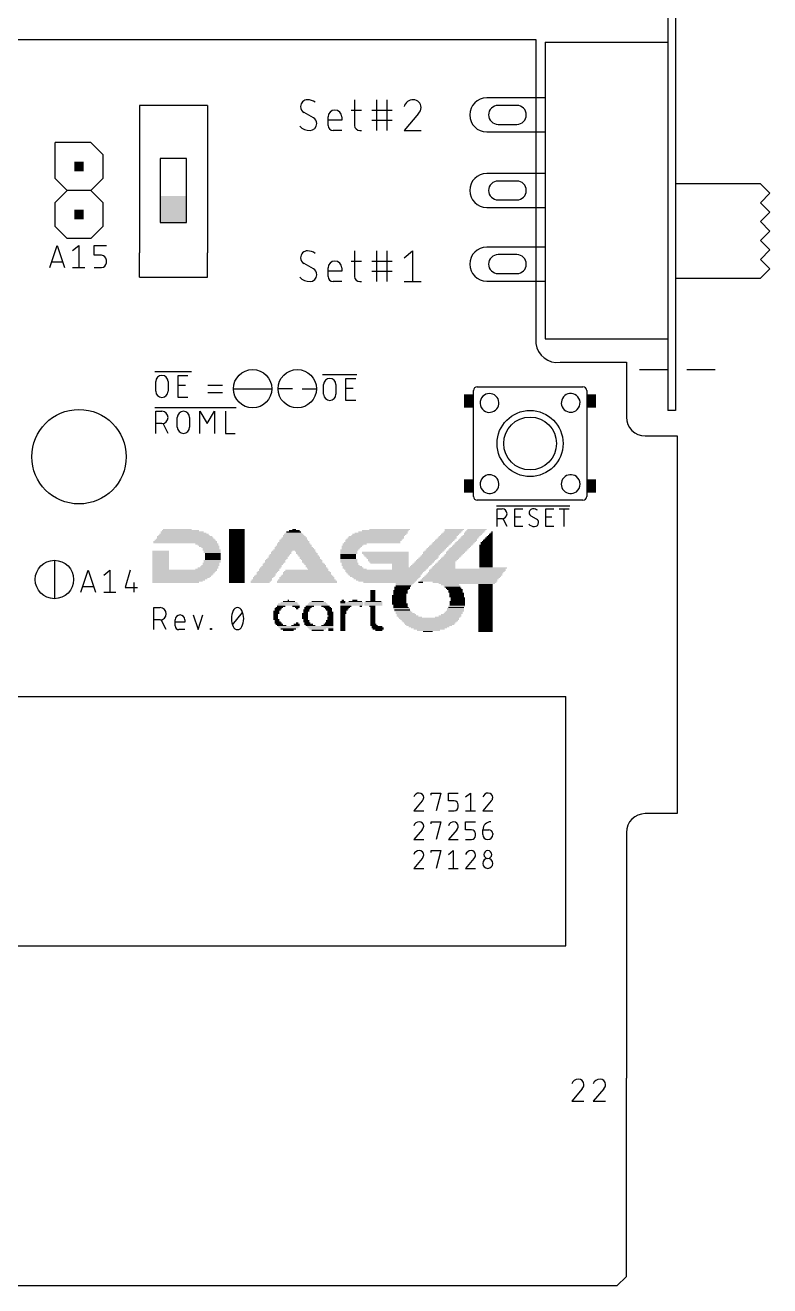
# Model space of a CAD drawing. Extents: x -8 to 66, y 0 to 104.
# Drawn here: x 26.1 to 65.6, y 0 to 66.8 of the extents above; entities that cross this region are included whole.
import ezdxf

# ---------------------------------------------------------------- set-up
doc = ezdxf.new("R2010")
doc.units = 0
for name, color, linetype in [('20', 30, 'CONTINUOUS'), ('21', 253, 'CONTINUOUS'), ('51', 253, 'CONTINUOUS')]:
    doc.layers.add(name, color=color, linetype=linetype)

# ---------------------------------------------------------------- blocks, each defined once
blk = doc.blocks.new('RECT')
blk.add_solid([(-0.5, -0.5), (0.5, -0.5), (-0.5, 0.5), (0.5, 0.5)])

msp = doc.modelspace()

# ---------------------------------------------------------------- linework, layer by layer
at = {"layer": '20'}
for p, q in [((4.8, 66), (53.2, 66)), ((53.2, 66), (53.2, 49.9)), ((54.5, 48.9), (58, 48.9)), ((58, 48.9), (58, 46)), ((59, 45), (60.7, 45)), ((60.7, 45), (60.7, 25)), ((60.7, 25), (59, 25)), ((58, 24), (58, 11)), ((58, 0.5), (58, 11)), ((57.5, 0), (0.5, 0)), ((57.5, 0), (58, 0.5))]:
    msp.add_line(p, q, dxfattribs=at)
msp.add_circle((29, 43.9), 2.5, dxfattribs=at)
for centre, radius, start, end in [((54.35, 50.05), 1.1597, 187.4314, 277.4314), ((59, 46), 1, 180, 270), ((59, 24), 1, 90, 180)]:
    msp.add_arc(centre, radius, start, end, dxfattribs=at)
at = {"layer": '21'}
for p, q in [((60.2, 69.65), (60.2, 46.35)), ((60.6, 69.65), (60.6, 58.35)), ((53.7, 65.85), (53.7, 58)), ((53.7, 65.85), (60.2, 65.85)), ((43.6004, 62.8018), (43.6004, 61.4471)), ((44.7861, 61.1762), (44.7861, 62.8018)), ((45.328, 61.1762), (45.328, 62.8018)), ((35.8, 62.5), (32.2, 62.5)), ((32.2, 62.5), (32.2, 61.3)), ((35.8, 62.5), (35.8, 61.3)), ((41.4201, 61.8535), (40.9234, 62.1245)), ((43.4198, 62.2599), (43.9616, 62.2599)), ((44.5152, 62.2599), (45.5989, 62.2599)), ((46.9883, 62.0793), (46.2207, 61.1762)), ((42.1948, 61.4471), (42.1948, 61.8987)), ((42.9173, 61.7181), (42.1948, 61.7181)), ((42.9173, 61.8987), (42.9173, 61.7181)), ((44.5152, 61.7181), (45.5989, 61.7181)), ((42.9173, 61.1762), (42.4657, 61.1762)), ((43.8713, 61.1762), (43.9616, 61.1762)), ((46.2207, 61.1762), (47.1238, 61.1762)), ((28.365, 60.54), (27.73, 60.54)), ((27.73, 58.635), (27.73, 60.54)), ((29.635, 60.54), (28.365, 60.54)), ((30.27, 59.905), (29.635, 60.54)), ((30.27, 59.905), (30.27, 58.635)), ((32.2, 59.7), (32.2, 58.8)), ((34.7, 59.7), (33.3, 59.7)), ((33.3, 59.7), (33.3, 56.3)), ((34.7, 56.3), (34.7, 59.7)), ((35.8, 59.7), (35.8, 58.8)), ((28.0475, 58.3175), (27.73, 58.635)), ((30.27, 58.635), (29.9525, 58.3175)), ((60.6, 58.35), (60.6, 53.35)), ((65.1, 58.35), (60.6, 58.35)), ((65.6, 57.85), (65.1, 58.35)), ((27.73, 57.365), (28.0475, 57.6825)), ((29.9525, 57.6825), (30.27, 57.365)), ((53.7, 58), (53.7, 50.15)), ((65.1, 57.35), (65.6, 57.85)), ((27.73, 56.095), (27.73, 57.365)), ((30.27, 57.365), (30.27, 56.095)), ((32.2, 57.2), (32.2, 56.3)), ((35.8, 57.2), (35.8, 56.3)), ((65.6, 56.85), (65.1, 57.35)), ((65.1, 56.35), (65.6, 56.85)), ((28.365, 55.46), (27.73, 56.095)), ((30.27, 56.095), (29.635, 55.46)), ((33.3, 56.3), (34.7, 56.3)), ((65.6, 55.85), (65.1, 56.35)), ((29.635, 55.46), (28.365, 55.46)), ((65.6, 55.85), (65.1, 55.35)), ((27.4508, 53.9158), (27.8403, 55.0842)), ((27.8403, 55.0842), (28.2297, 53.9158)), ((28.6587, 54.8246), (28.9833, 55.0842)), ((28.9833, 55.0842), (28.9833, 53.9158)), ((29.8017, 54.5649), (29.8017, 55.0842)), ((29.8017, 55.0842), (30.4508, 55.0842)), ((43.6004, 54.8018), (43.6004, 53.4471)), ((44.7861, 53.1762), (44.7861, 54.8018)), ((45.328, 53.1762), (45.328, 54.8018)), ((46.2207, 54.4406), (46.6722, 54.8018)), ((46.6722, 54.8018), (46.6722, 53.1762)), ((65.1, 55.35), (65.6, 54.85)), ((65.6, 54.85), (65.1, 54.35)), ((28.1324, 54.2079), (27.5482, 54.2079)), ((30.1912, 54.5649), (29.8017, 54.5649)), ((30.4508, 54.1754), (30.4508, 54.3053)), ((32.2, 53.4), (32.2, 54.7)), ((35.8, 53.4), (35.8, 54.7)), ((41.4201, 53.8535), (40.9234, 54.1245)), ((43.4198, 54.2599), (43.9616, 54.2599)), ((44.5152, 54.2599), (45.5989, 54.2599)), ((65.1, 54.35), (65.6, 53.85)), ((28.6587, 53.9158), (29.3078, 53.9158)), ((29.8017, 53.9158), (30.1912, 53.9158)), ((32.2, 53.4), (35.8, 53.4)), ((42.1948, 53.4471), (42.1948, 53.8987)), ((42.9173, 53.7181), (42.1948, 53.7181)), ((42.9173, 53.8987), (42.9173, 53.7181)), ((44.5152, 53.7181), (45.5989, 53.7181)), ((65.6, 53.85), (65.1, 53.35)), ((42.9173, 53.1762), (42.4657, 53.1762)), ((43.8713, 53.1762), (43.9616, 53.1762)), ((46.2207, 53.1762), (47.1238, 53.1762)), ((60.6, 53.35), (60.6, 46.35)), ((60.6, 53.35), (65.1, 53.35)), ((53.7, 50.15), (60.2, 50.15)), ((33.02, 48.4124), (34.9575, 48.4124)), ((34.2542, 47.0408), (34.2542, 48.2092)), ((34.2542, 48.2092), (34.7734, 48.2092)), ((41.91, 48.2537), (43.7142, 48.2537)), ((60.2, 48.5), (58.7, 48.5)), ((62.7, 48.5), (61.2, 48.5)), ((33.0708, 47.3654), (33.0708, 47.8846)), ((33.7199, 47.8846), (33.7199, 47.3654)), ((34.2542, 47.6899), (34.6436, 47.6899)), ((35.8253, 47.6899), (36.6042, 47.6899)), ((41.9608, 47.2066), (41.9608, 47.7259)), ((42.6099, 47.7259), (42.6099, 47.2066)), ((43.1442, 46.882), (43.1442, 48.0505)), ((43.1442, 48.0505), (43.6634, 48.0505)), ((43.1442, 47.5312), (43.5336, 47.5312)), ((50.15, 47.6), (55.65, 47.6)), ((34.7734, 47.0408), (34.2542, 47.0408)), ((35.8253, 47.3004), (36.6042, 47.3004)), ((43.6634, 46.882), (43.1442, 46.882)), ((33.02, 46.5074), (37.3315, 46.5074)), ((33.0708, 45.1358), (33.0708, 46.3042)), ((33.0708, 46.3042), (33.3954, 46.3042)), ((35.3988, 45.1358), (35.3988, 46.3042)), ((35.3988, 46.3042), (35.7883, 45.6551)), ((35.7883, 45.6551), (36.1778, 46.3042)), ((36.1778, 46.3042), (36.1778, 45.1358)), ((36.7614, 46.3042), (36.7614, 45.1358)), ((60.6, 46.35), (60.2, 46.35)), ((33.3954, 45.6551), (33.0708, 45.6551)), ((33.7199, 45.1358), (33.4603, 45.6551)), ((34.2064, 45.4604), (34.2064, 45.9796)), ((34.8555, 45.9796), (34.8555, 45.4604)), ((49.9, 43.15), (49.9, 46.05)), ((55.9, 46.05), (55.9, 43.2)), ((36.7614, 45.1358), (37.2807, 45.1358)), ((55.3, 41.6), (50.15, 41.6)), ((51.1175, 41.294), (55.0019, 41.294)), ((51.1556, 40.2019), (51.1556, 41.1416)), ((51.1556, 41.1416), (51.4167, 41.1416)), ((52.0965, 40.2019), (52.0965, 41.1416)), ((52.0965, 41.1416), (52.5142, 41.1416)), ((52.0965, 40.724), (52.4098, 40.724)), ((53.244, 40.5934), (52.9568, 40.7501)), ((53.7424, 40.2019), (53.7424, 41.1416)), ((53.7424, 41.1416), (54.1601, 41.1416)), ((53.7424, 40.724), (54.0557, 40.724)), ((54.4417, 41.1416), (54.9638, 41.1416)), ((54.7028, 40.2019), (54.7028, 41.1416)), ((51.4167, 40.6195), (51.1556, 40.6195)), ((51.6777, 40.2019), (51.4689, 40.6195)), ((52.5142, 40.2019), (52.0965, 40.2019)), ((54.1601, 40.2019), (53.7424, 40.2019)), ((29.1021, 36.7221), (29.4915, 37.8905)), ((29.4915, 37.8905), (29.881, 36.7221)), ((30.31, 37.6308), (30.6345, 37.8905)), ((30.6345, 37.8905), (30.6345, 36.7221)), ((31.7126, 37.8905), (31.453, 36.9817)), ((29.7836, 37.0142), (29.1994, 37.0142)), ((30.31, 36.7221), (30.9591, 36.7221)), ((31.453, 36.9817), (32.1021, 36.9817)), ((31.9073, 37.2413), (31.9073, 36.7221)), ((32.9695, 34.7433), (32.9695, 35.9117)), ((32.9695, 35.9117), (33.2941, 35.9117)), ((35.0464, 35.5222), (35.306, 34.7433)), ((35.306, 34.7433), (35.5657, 35.5222)), ((37.1419, 35.0029), (37.6612, 35.6521)), ((33.2941, 35.2626), (32.9695, 35.2626)), ((33.6187, 34.7433), (33.359, 35.2626)), ((34.0939, 34.938), (34.0939, 35.2626)), ((34.6132, 35.1328), (34.0939, 35.1328)), ((34.6132, 34.7433), (34.2886, 34.7433)), ((34.6132, 35.2626), (34.6132, 35.1328)), ((35.9594, 34.7433), (35.9594, 34.8082)), ((35.9594, 34.8082), (36.0243, 34.8082)), ((36.0243, 34.7433), (35.9594, 34.7433)), ((36.0243, 34.8082), (36.0243, 34.7433)), ((19.4945, 31.2103), (54.8005, 31.2103)), ((54.8005, 18.0023), (54.8005, 31.2103)), ((47.6554, 25.9877), (47.6554, 26.0922)), ((47.6554, 26.0922), (48.1775, 26.0922)), ((48.1775, 26.0922), (47.9164, 25.1524)), ((48.5697, 25.6745), (48.5697, 26.0922)), ((48.5697, 26.0922), (49.0919, 26.0922)), ((49.4841, 25.8833), (49.7452, 26.0922)), ((49.7452, 26.0922), (49.7452, 25.1524)), ((47.1847, 25.6745), (46.741, 25.1524)), ((48.883, 25.6745), (48.5697, 25.6745)), ((49.0919, 25.3612), (49.0919, 25.4656)), ((50.8423, 25.6745), (50.3985, 25.1524)), ((46.741, 25.1524), (47.2631, 25.1524)), ((48.5697, 25.1524), (48.883, 25.1524)), ((49.4841, 25.1524), (50.0063, 25.1524)), ((50.3985, 25.1524), (50.9207, 25.1524)), ((47.1847, 24.1505), (46.741, 23.6284)), ((47.6554, 24.4637), (47.6554, 24.5682)), ((47.6554, 24.5682), (48.1775, 24.5682)), ((48.1775, 24.5682), (47.9164, 23.6284)), ((49.0135, 24.1505), (48.5697, 23.6284)), ((49.4841, 24.1505), (49.4841, 24.5682)), ((49.4841, 24.5682), (50.0063, 24.5682)), ((49.7974, 24.1505), (49.4841, 24.1505)), ((50.3985, 24.1505), (50.7118, 24.1505)), ((50.3985, 23.8894), (50.3985, 24.1505)), ((46.741, 23.6284), (47.2631, 23.6284)), ((48.5697, 23.6284), (49.0919, 23.6284)), ((49.4841, 23.6284), (49.7974, 23.6284)), ((50.0063, 23.8372), (50.0063, 23.9416)), ((50.9207, 23.9416), (50.9207, 23.8894)), ((47.6554, 22.9397), (47.6554, 23.0442)), ((47.6554, 23.0442), (48.1775, 23.0442)), ((48.1775, 23.0442), (47.9164, 22.1044)), ((48.5697, 22.8353), (48.8308, 23.0442)), ((48.8308, 23.0442), (48.8308, 22.1044)), ((47.1847, 22.6265), (46.741, 22.1044)), ((46.741, 22.1044), (47.2631, 22.1044)), ((48.5697, 22.1044), (49.0919, 22.1044)), ((49.9279, 22.6265), (49.4841, 22.1044)), ((49.4841, 22.1044), (50.0063, 22.1044)), ((19.4945, 18.0023), (54.8005, 18.0023)), ((55.6557, 10.4299), (55.1039, 9.7808)), ((56.7987, 10.4299), (56.2469, 9.7808)), ((55.1039, 9.7808), (55.7531, 9.7808)), ((56.2469, 9.7808), (56.8961, 9.7808))]:
    msp.add_line(p, q, dxfattribs=at)
for centre, radius in [((38.2, 47.5), 1.016), ((40.5625, 47.5), 1.016), ((52.9, 44.6), 1.75), ((52.9, 44.6), 1.4), ((27.7, 37.4), 1.016)]:
    msp.add_circle(centre, radius, dxfattribs=at)
for centre, radius, start, end in [((41.1041, 62.4406), 0.3612, 89.9995, 180), ((41.1041, 62.1245), 0.6773, 53.1301, 89.9995), ((46.7174, 62.2797), 0.5221, 90.0001, 162.0549), ((46.7174, 62.3954), 0.4064, 0, 90), ((41.1097, 62.4406), 0.3669, 179.9998, 239.49), ((42.556, 61.8987), 0.3612, 0, 180), ((46.6873, 62.3954), 0.4365, 313.6036, 359.9997), ((41.2395, 61.5374), 0.3612, 270, 0), ((41.2339, 61.5374), 0.3669, 0, 59.4898), ((42.4657, 61.4471), 0.2709, 180, 270), ((43.8713, 61.4471), 0.2709, 180, 270), ((41.2395, 61.9393), 0.7631, 224.7608, 269.9999), ((41.1041, 54.4406), 0.3612, 89.9995, 180), ((41.1041, 54.1245), 0.6773, 53.1301, 89.9995), ((30.1912, 54.3053), 0.2596, 0, 90), ((30.1912, 54.1754), 0.2596, 270, 0), ((41.1097, 54.4406), 0.3669, 179.9998, 239.49), ((42.556, 53.8987), 0.3612, 0, 180), ((41.2395, 53.9393), 0.7631, 224.7608, 269.9999), ((41.2395, 53.5374), 0.3612, 270, 0), ((41.2339, 53.5374), 0.3669, 0, 59.4898), ((42.4657, 53.4471), 0.2709, 180, 270), ((43.8713, 53.4471), 0.2709, 180, 270), ((33.3954, 47.8846), 0.3246, 0, 180), ((42.2854, 47.7259), 0.3246, 0, 180), ((33.3954, 47.3654), 0.3246, 180, 0), ((42.2854, 47.2066), 0.3246, 180, 0), ((50.7502, 46.7467), 0.4975, 232.8791, 134.749), ((55.0498, 46.7533), 0.4975, 52.8791, 314.749), ((33.3954, 45.9796), 0.3246, 270, 90), ((34.531, 45.9796), 0.3246, 0, 180), ((34.531, 45.4604), 0.3246, 180, 0), ((50.7502, 42.4467), 0.4975, 232.8791, 134.749), ((55.05, 42.45), 0.5, 53.1301, 306.8699), ((51.4167, 40.8806), 0.2611, 270, 90), ((53.0612, 40.9328), 0.2088, 89.9991, 180), ((53.0645, 40.9328), 0.2121, 179.9997, 239.4903), ((53.0612, 40.7501), 0.3916, 53.1301, 89.9991), ((53.1395, 40.643), 0.4412, 224.7611, 269.9999), ((53.1395, 40.4107), 0.2088, 270, 0), ((53.1363, 40.4107), 0.2121, 0.0001, 59.4899), ((33.2941, 35.5871), 0.3246, 270, 90), ((34.3535, 35.2626), 0.2596, 0, 180), ((38.0398, 35.3275), 0.9628, 154.0109, 180.0001), ((37.4015, 35.6715), 0.2402, 90, 161.0751), ((37.4015, 35.6715), 0.2402, 18.9248, 90.0002), ((36.7632, 35.3275), 0.9629, 359.9999, 25.9891), ((34.2886, 34.938), 0.1947, 180, 270), ((38.0399, 35.3275), 0.9629, 180, 205.9888), ((37.4015, 34.9835), 0.2402, 198.9254, 269.9998), ((37.4015, 34.9835), 0.2402, 270, 341.0747), ((36.7632, 35.3275), 0.9629, 334.0112, 360), ((47.0281, 25.7903), 0.3018, 90.0001, 162.055), ((47.0281, 25.8572), 0.235, 0, 90), ((50.6857, 25.7903), 0.3018, 90.0001, 162.055), ((50.6857, 25.8572), 0.235, 0, 90), ((47.0107, 25.8572), 0.2524, 313.6042, 359.9995), ((48.883, 25.4656), 0.2088, 0, 90), ((50.6683, 25.8572), 0.2524, 313.6042, 359.9995), ((48.883, 25.3612), 0.2088, 270, 0), ((47.0281, 24.2663), 0.3018, 90.0001, 162.055), ((47.0281, 24.3332), 0.235, 0, 90), ((47.0107, 24.3332), 0.2524, 313.6042, 359.9995), ((48.8569, 24.2663), 0.3018, 90.0001, 162.055), ((48.8569, 24.3332), 0.235, 0, 90), ((48.8395, 24.3332), 0.2524, 313.6042, 359.9995), ((49.7974, 23.9416), 0.2088, 0, 90), ((50.8162, 24.1505), 0.4177, 90.0004, 180), ((50.7118, 23.9416), 0.2088, 0, 90), ((49.7974, 23.8372), 0.2088, 270, 0), ((50.6596, 23.8894), 0.2611, 180, 0), ((47.0281, 22.7423), 0.3018, 90.0001, 162.055), ((47.0281, 22.8092), 0.235, 0, 90), ((47.0107, 22.8092), 0.2524, 313.6042, 359.9995), ((49.7713, 22.7423), 0.3018, 90.0001, 162.055), ((49.7713, 22.8092), 0.235, 0, 90), ((49.7539, 22.8092), 0.2524, 313.6042, 359.9995), ((50.6596, 22.8353), 0.2088, 0, 180), ((50.6596, 22.8353), 0.2088, 180, 0), ((50.6596, 22.3654), 0.2611, 0, 180), ((50.6596, 22.3654), 0.2611, 180, 0), ((55.461, 10.5739), 0.3753, 90.0001, 162.0549), ((55.461, 10.6571), 0.2921, 0, 90), ((56.604, 10.5739), 0.3753, 90.0001, 162.0549), ((56.604, 10.6571), 0.2921, 0, 90), ((55.4393, 10.6571), 0.3138, 313.604, 359.9996), ((56.5823, 10.6571), 0.3138, 313.604, 359.9996)]:
    msp.add_arc(centre, radius, start, end, dxfattribs=at)
at = {"layer": '51'}
for p, q in [((53.7, 62.9), (50.6, 62.9)), ((52.2, 62.5), (51.2, 62.5)), ((51.2, 61.5), (52.2, 61.5)), ((32.2, 61.3), (32.2, 59.7)), ((35.8, 61.3), (35.8, 59.7)), ((50.6, 61.1), (53.7, 61.1)), ((32.2, 58.8), (32.2, 57.2)), ((35.8, 58.8), (35.8, 57.2)), ((53.7, 58.9), (50.6, 58.9)), ((28.365, 58), (28.0475, 58.3175)), ((29.9525, 58.3175), (29.635, 58)), ((52.2, 58.5), (51.2, 58.5)), ((28.0475, 57.6825), (28.365, 58)), ((29.635, 58), (28.365, 58)), ((29.635, 58), (29.9525, 57.6825)), ((51.2, 57.5), (52.2, 57.5)), ((50.6, 57.1), (53.7, 57.1)), ((32.2, 56.3), (32.2, 54.7)), ((35.8, 56.3), (35.8, 54.7)), ((53.7, 55), (50.6, 55)), ((52.2, 54.6), (51.2, 54.6)), ((51.2, 53.6), (52.2, 53.6)), ((50.6, 53.2), (53.7, 53.2)), ((37.184, 47.5), (39.216, 47.5)), ((40.3085, 47.5), (39.5465, 47.5)), ((40.8165, 47.5), (41.5785, 47.5)), ((49.9, 46.05), (49.9, 47.4)), ((50.1, 47.6), (50.15, 47.6)), ((55.65, 47.6), (55.7, 47.6)), ((55.9, 47.4), (55.9, 46.05)), ((49.9, 41.8), (49.9, 43.15)), ((55.9, 43.2), (55.9, 41.8)), ((50.15, 41.6), (50.1, 41.6)), ((55.7, 41.6), (55.3, 41.6)), ((27.7, 38.416), (27.7, 36.384))]:
    msp.add_line(p, q, dxfattribs=at)
for centre, radius, start, end in [((50.6, 62), 0.9, 90, 270), ((51.2, 62), 0.5, 90, 270), ((52.2, 62), 0.5, 270, 90), ((50.6, 58), 0.9, 90, 270), ((51.2, 58), 0.5, 90, 270), ((52.2, 58), 0.5, 270, 90), ((50.6, 54.1), 0.9, 90, 270), ((51.2, 54.1), 0.5, 90, 270), ((52.2, 54.1), 0.5, 270, 90), ((50.1, 47.4), 0.2, 90, 180), ((55.7, 47.4), 0.2, 0, 90), ((50.7502, 46.7467), 0.4975, 134.749, 232.8791), ((55.0498, 46.7533), 0.4975, 314.749, 52.8791), ((50.7502, 42.4467), 0.4975, 134.749, 232.8791), ((55.05, 42.45), 0.5, 306.8699, 53.1301), ((50.1, 41.8), 0.2, 180, 270), ((55.7, 41.8), 0.2, 270, 0)]:
    msp.add_arc(centre, radius, start, end, dxfattribs=at)

# ---------------------------------------------------------------- block references
at = {"layer": '21', "xscale": 1.4, "yscale": 1.4, "rotation": 270}
msp.add_blockref('RECT', (34, 57), dxfattribs=at)
at = {"layer": '21', "yscale": 0.0635}
for p, xscale in [((34.2155, 40.0438), 1.524), ((37.3588, 40.0438), 0.8255), ((40.4068, 40.0438), 0.1905), ((45.455, 40.0438), 2.159), ((48.884, 40.0438), 1.016), ((50.0905, 40.0438), 1.016), ((34.6283, 39.4088), 3.3655), ((34.6283, 39.4723), 3.2385), ((34.6283, 39.5358), 3.1115), ((34.5965, 39.6628), 2.921), ((34.6283, 39.5993), 2.9845), ((34.5648, 39.7263), 2.7305), ((34.5648, 39.7898), 2.6035), ((34.4695, 39.9168), 2.286), ((34.533, 39.8533), 2.413), ((34.3743, 39.9803), 1.9685), ((37.3588, 39.9803), 0.8255), ((37.3588, 39.9168), 0.8255), ((37.3588, 39.8533), 0.8255), ((37.3588, 39.7898), 0.8255), ((37.3588, 39.7263), 0.8255), ((37.3588, 39.6628), 0.8255), ((37.3588, 39.5993), 0.8255), ((37.3588, 39.5358), 0.8255), ((37.3588, 39.4723), 0.8255), ((37.3588, 39.4088), 0.8255), ((40.375, 39.4723), 1.524), ((40.4068, 39.4088), 1.5875), ((40.375, 39.5358), 1.397), ((40.4068, 39.5993), 1.3335), ((40.375, 39.7263), 1.143), ((40.4068, 39.6628), 1.2065), ((40.375, 39.7898), 1.016), ((40.375, 39.8533), 0.889), ((40.375, 39.9168), 0.762), ((40.4068, 39.9803), 0.5715), ((44.566, 39.4088), 2.921), ((44.5978, 39.4723), 2.9845), ((44.6613, 39.5358), 2.9845), ((44.7248, 39.5993), 2.9845), ((44.7565, 39.6628), 2.921), ((44.8518, 39.7263), 2.8575), ((44.9153, 39.7898), 2.8575), ((45.0105, 39.8533), 2.794), ((45.1058, 39.9168), 2.6035), ((45.2328, 39.9803), 2.4765), ((48.3125, 39.4088), 1.016), ((48.376, 39.4723), 1.016), ((48.4395, 39.5358), 1.016), ((48.503, 39.5993), 1.016), ((48.5348, 39.6628), 0.9525), ((48.5983, 39.7263), 0.9525), ((48.6618, 39.7898), 0.9525), ((48.7253, 39.8533), 0.9525), ((48.7888, 39.9168), 0.9525), ((48.8523, 39.9803), 0.9525), ((49.519, 39.4088), 1.016), ((49.5825, 39.4723), 1.016), ((49.6143, 39.5358), 0.9525), ((49.6778, 39.5993), 0.9525), ((49.7413, 39.6628), 0.9525), ((49.8048, 39.7263), 0.9525), ((49.9, 39.8533), 1.016), ((49.8683, 39.7898), 0.9525), ((49.9635, 39.9168), 1.016), ((50.027, 39.9803), 1.016), ((50.6303, 39.4088), 0.5715), ((50.662, 39.4723), 0.508), ((50.6938, 39.5358), 0.4445), ((50.7255, 39.5993), 0.381), ((50.7572, 39.6628), 0.3175), ((50.789, 39.7263), 0.254), ((50.8208, 39.7898), 0.1905), ((50.8525, 39.8533), 0.127), ((50.8843, 39.9168), 0.0635), ((33.3265, 38.9008), 0.889), ((33.3265, 38.8373), 0.889), ((33.3265, 38.7737), 0.889), ((33.3265, 38.7103), 0.889), ((34.6283, 39.3453), 3.3655), ((35.7713, 39.2818), 1.2065), ((35.8347, 39.2183), 1.0795), ((35.8983, 39.1547), 1.0795), ((35.9618, 39.0913), 0.9525), ((36.0252, 38.9642), 0.9525), ((35.9935, 39.0278), 0.889), ((36.057, 38.9008), 0.889), ((36.057, 38.8373), 0.889), ((36.0888, 38.7737), 0.8255), ((36.0888, 38.7103), 0.8255), ((37.3588, 39.3453), 0.8255), ((37.3588, 39.2818), 0.8255), ((37.3588, 39.2183), 0.8255), ((37.3588, 39.1547), 0.8255), ((37.3588, 39.0913), 0.8255), ((37.3588, 39.0278), 0.8255), ((37.3588, 38.9642), 0.8255), ((37.3588, 38.9008), 0.8255), ((37.3588, 38.8373), 0.8255), ((37.3588, 38.7737), 0.8255), ((37.3588, 38.7103), 0.8255), ((39.6448, 38.7103), 1.0795), ((39.7082, 38.8373), 1.0795), ((39.7082, 38.7737), 1.0795), ((39.7718, 38.9008), 1.0795), ((40.4068, 38.9642), 2.2225), ((40.375, 39.0913), 2.032), ((40.4068, 39.0278), 2.0955), ((40.375, 39.1547), 1.905), ((40.375, 39.2818), 1.778), ((40.4068, 39.2183), 1.8415), ((40.375, 39.3453), 1.651), ((40.9783, 38.9008), 1.0795), ((41.0735, 38.7737), 1.143), ((41.0418, 38.8373), 1.0795), ((41.1053, 38.7103), 1.0795), ((43.296, 38.9008), 0.889), ((43.296, 38.8373), 0.889), ((43.296, 38.7737), 0.889), ((43.2643, 38.7103), 0.8255), ((43.3278, 38.9642), 0.9525), ((43.3912, 39.0278), 0.9525), ((43.423, 39.0913), 1.016), ((43.4548, 39.1547), 1.0795), ((43.6135, 39.2818), 1.27), ((43.5183, 39.2183), 1.0795), ((44.5343, 39.3453), 2.9845), ((45.2328, 38.8373), 2.4765), ((45.2328, 38.7737), 2.4765), ((45.2645, 38.7103), 2.413), ((47.6457, 38.7103), 0.9525), ((47.741, 38.8373), 1.016), ((47.7093, 38.7737), 0.9525), ((47.8045, 38.9008), 1.016), ((47.868, 38.9642), 1.016), ((47.9315, 39.0278), 1.016), ((47.995, 39.0913), 1.016), ((48.0585, 39.1547), 1.016), ((48.122, 39.2183), 1.016), ((48.1855, 39.2818), 1.016), ((48.249, 39.3453), 1.016), ((48.8523, 38.7103), 0.9525), ((48.9475, 38.8373), 1.016), ((48.9158, 38.7737), 0.9525), ((49.011, 38.9008), 1.016), ((49.0745, 38.9642), 1.016), ((49.138, 39.0278), 1.016), ((49.2015, 39.0913), 1.016), ((49.265, 39.1547), 1.016), ((49.3285, 39.2183), 1.016), ((49.392, 39.2818), 1.016), ((49.4555, 39.3453), 1.016), ((50.5667, 39.2183), 0.6985), ((50.5667, 39.1547), 0.6985), ((50.5667, 39.0913), 0.6985), ((50.5667, 39.0278), 0.6985), ((50.5667, 38.9642), 0.6985), ((50.5667, 38.9008), 0.6985), ((50.5667, 38.8373), 0.6985), ((50.5667, 38.7737), 0.6985), ((50.5667, 38.7103), 0.6985), ((50.5985, 39.3453), 0.635), ((50.5985, 39.2818), 0.635), ((33.3265, 38.6468), 0.889), ((33.3265, 38.5832), 0.889), ((33.3265, 38.5198), 0.889), ((33.3265, 38.4563), 0.889), ((33.3265, 38.3927), 0.889), ((33.3265, 38.3293), 0.889), ((33.3265, 38.2658), 0.889), ((33.3265, 38.2022), 0.889), ((33.3265, 38.1388), 0.889), ((33.3265, 38.0753), 0.889), ((35.8983, 38.0753), 0.9525), ((35.9618, 38.1388), 0.9525), ((35.9935, 38.2658), 0.889), ((35.9935, 38.2022), 0.889), ((36.057, 38.3927), 0.889), ((36.057, 38.3293), 0.889), ((36.0888, 38.6468), 0.8255), ((36.0888, 38.5832), 0.8255), ((36.0888, 38.5198), 0.8255), ((36.0888, 38.4563), 0.8255), ((37.3588, 38.6468), 0.8255), ((37.3588, 38.5832), 0.8255), ((37.3588, 38.5198), 0.8255), ((37.3588, 38.4563), 0.8255), ((37.3588, 38.3927), 0.8255), ((37.3588, 38.3293), 0.8255), ((37.3588, 38.2658), 0.8255), ((37.3588, 38.2022), 0.8255), ((37.3588, 38.1388), 0.8255), ((37.3588, 38.0753), 0.8255), ((39.2003, 38.0753), 1.0795), ((39.232, 38.1388), 1.016), ((39.2638, 38.2022), 1.0795), ((39.3272, 38.2658), 1.0795), ((39.3908, 38.3927), 1.0795), ((39.3908, 38.3293), 1.0795), ((39.4543, 38.4563), 1.0795), ((39.5177, 38.5198), 1.0795), ((39.5495, 38.5832), 1.016), ((39.5813, 38.6468), 1.0795), ((41.1688, 38.6468), 1.0795), ((41.2323, 38.5832), 1.0795), ((41.2323, 38.5198), 1.0795), ((41.2958, 38.4563), 1.0795), ((41.3593, 38.3927), 1.0795), ((41.3593, 38.3293), 1.0795), ((41.4228, 38.2658), 1.0795), ((41.4863, 38.2022), 1.0795), ((41.5498, 38.1388), 1.0795), ((41.5498, 38.0753), 1.0795), ((43.2643, 38.6468), 0.8255), ((43.2643, 38.5832), 0.8255), ((43.2643, 38.5198), 0.8255), ((43.296, 38.4563), 0.889), ((43.296, 38.3927), 0.889), ((43.296, 38.3293), 0.889), ((43.3912, 38.1388), 0.9525), ((43.3595, 38.2658), 0.889), ((43.3595, 38.2022), 0.889), ((43.4865, 38.0753), 1.016), ((45.2963, 38.6468), 2.3495), ((45.328, 38.5832), 2.286), ((45.3598, 38.5198), 2.2225), ((45.3915, 38.4563), 2.159), ((45.3915, 38.3927), 2.159), ((45.4233, 38.3293), 2.0955), ((45.455, 38.2658), 2.032), ((46.0265, 38.2022), 0.889), ((46.0265, 38.1388), 0.889), ((46.0265, 38.0753), 0.889), ((47.0425, 38.0753), 1.016), ((47.106, 38.1388), 1.016), ((47.1695, 38.2022), 1.016), ((47.233, 38.2658), 1.016), ((47.2965, 38.3293), 1.016), ((47.36, 38.3927), 1.016), ((47.4235, 38.4563), 1.016), ((47.487, 38.5198), 1.016), ((47.5505, 38.5832), 1.016), ((47.5823, 38.6468), 0.9525), ((48.3443, 38.0753), 1.2065), ((48.376, 38.1388), 1.143), ((48.4078, 38.2022), 1.0795), ((48.4395, 38.2658), 1.016), ((48.4713, 38.3293), 0.9525), ((48.5348, 38.3927), 0.9525), ((48.5983, 38.4563), 0.9525), ((48.6618, 38.5198), 0.9525), ((48.7253, 38.5832), 0.9525), ((48.7888, 38.6468), 0.9525), ((50.5667, 38.6468), 0.6985), ((50.5667, 38.5832), 0.6985), ((50.5667, 38.5198), 0.6985), ((50.5667, 38.4563), 0.6985), ((50.5667, 38.3927), 0.6985), ((50.5667, 38.3293), 0.6985), ((50.5667, 38.2658), 0.6985), ((50.5667, 38.2022), 0.6985), ((50.5667, 38.1388), 0.6985), ((50.5667, 38.0753), 0.6985), ((34.5012, 37.6943), 3.2385), ((33.3265, 38.0117), 0.889), ((33.3265, 37.9483), 0.889), ((34.5965, 37.8848), 3.429), ((34.5648, 37.8212), 3.3655), ((34.533, 37.7578), 3.302), ((34.4695, 37.6307), 3.175), ((34.4378, 37.5673), 3.1115), ((34.406, 37.5038), 3.048), ((34.3425, 37.4402), 2.921), ((34.279, 37.3768), 2.794), ((35.7395, 37.9483), 1.143), ((35.8347, 38.0117), 1.0795), ((37.3588, 38.0117), 0.8255), ((37.3588, 37.9483), 0.8255), ((37.3588, 37.8848), 0.8255), ((37.3588, 37.8212), 0.8255), ((37.3588, 37.7578), 0.8255), ((37.3588, 37.6943), 0.8255), ((37.3588, 37.6307), 0.8255), ((37.3588, 37.5673), 0.8255), ((37.3588, 37.5038), 0.8255), ((37.3588, 37.4402), 0.8255), ((37.3588, 37.3768), 0.8255), ((38.6923, 37.3768), 1.0795), ((38.7557, 37.5038), 1.0795), ((38.724, 37.4402), 1.016), ((38.8193, 37.5673), 1.0795), ((38.8828, 37.6307), 1.0795), ((38.9462, 37.7578), 1.0795), ((38.9145, 37.6943), 1.016), ((39.0098, 37.8212), 1.0795), ((39.0733, 37.9483), 1.0795), ((39.0733, 37.8848), 1.0795), ((39.1367, 38.0117), 1.0795), ((41.0735, 37.3768), 3.048), ((41.0735, 37.5038), 2.921), ((41.0735, 37.4402), 2.921), ((41.0735, 37.5673), 2.794), ((41.0735, 37.6307), 2.667), ((41.0735, 37.7578), 2.54), ((41.0735, 37.6943), 2.54), ((41.0735, 37.8212), 2.413), ((41.0735, 37.8848), 2.286), ((41.6133, 38.0117), 1.0795), ((41.6768, 37.9483), 1.0795), ((43.5183, 38.0117), 1.0795), ((43.6453, 37.9483), 1.2065), ((45.2328, 37.8848), 4.2545), ((45.201, 37.8212), 4.191), ((45.201, 37.7578), 4.064), ((45.201, 37.6943), 3.937), ((45.201, 37.6307), 3.81), ((45.2328, 37.5673), 3.7465), ((45.2645, 37.5038), 3.556), ((45.2645, 37.4402), 3.429), ((45.2963, 37.3768), 3.2385), ((46.5027, 37.9483), 1.8415), ((46.5345, 38.0117), 1.905), ((49.138, 37.3768), 4.064), ((49.2015, 37.4402), 4.064), ((49.265, 37.5038), 4.064), ((49.3285, 37.5673), 4.064), ((49.392, 37.6307), 4.064), ((49.4238, 37.6943), 4.0005), ((49.4873, 37.7578), 4.0005), ((49.5825, 37.8848), 4.064), ((49.5508, 37.8212), 4.0005), ((49.6143, 37.9483), 4.0005), ((48.3125, 38.0117), 1.27), ((50.9477, 38.0117), 1.4605), ((34.1202, 37.2497), 2.4765), ((34.2155, 37.3133), 2.667), ((37.3588, 37.3133), 0.8255), ((37.3588, 37.2497), 0.8255), ((38.597, 37.2497), 1.016), ((38.6288, 37.3133), 1.0795), ((41.0735, 37.3133), 3.175), ((41.0735, 37.2497), 3.175), ((45.328, 37.3133), 3.048), ((45.4233, 37.2497), 2.7305), ((44.566, 36.8053), 0.254), ((44.566, 36.7418), 0.254), ((46.0265, 36.8053), 0.762), ((46.0265, 36.7418), 0.762), ((46.1217, 36.9958), 0.8255), ((46.1217, 36.9323), 0.8255), ((46.09, 36.8687), 0.762), ((46.217, 37.1228), 0.889), ((46.1853, 37.0592), 0.8255), ((46.2488, 37.1863), 0.9525), ((47.106, 37.2497), 0.254), ((49.1063, 37.3133), 4.1275), ((49.4238, 37.2497), 3.3655), ((49.5508, 37.1863), 2.9845), ((48.6618, 37.1228), 0.9525), ((48.757, 37.0592), 0.889), ((48.7888, 36.9958), 0.8255), ((48.8523, 36.9323), 0.8255), ((48.9158, 36.8687), 0.8255), ((48.9475, 36.8053), 0.762), ((48.9475, 36.7418), 0.762), ((50.535, 37.1228), 0.762), ((50.535, 37.0592), 0.762), ((50.535, 36.9958), 0.762), ((50.535, 36.9323), 0.762), ((50.535, 36.8687), 0.762), ((50.535, 36.8053), 0.762), ((50.535, 36.7418), 0.762), ((40.0892, 36.0433), 1.2065), ((40.0892, 36.1068), 1.0795), ((40.121, 36.1703), 0.889), ((40.121, 36.2338), 0.635), ((40.0892, 36.2972), 0.0635), ((41.645, 36.0433), 1.143), ((41.645, 36.1068), 1.016), ((41.645, 36.1703), 0.889), ((41.645, 36.2338), 0.635), ((42.9785, 36.2338), 0.254), ((42.9785, 36.1703), 0.254), ((43.4548, 36.1068), 1.2065), ((43.4548, 36.0433), 1.2065), ((42.9785, 36.2972), 0.127), ((43.6135, 36.1703), 0.889), ((43.6453, 36.2338), 0.6985), ((43.6135, 36.2972), 0.254), ((44.5978, 36.1703), 0.9525), ((44.5978, 36.1068), 0.9525), ((44.5978, 36.0433), 0.9525), ((44.5978, 36.2338), 0.8255), ((44.566, 36.6782), 0.254), ((44.566, 36.6148), 0.254), ((44.566, 36.5513), 0.254), ((44.566, 36.4877), 0.254), ((44.566, 36.4243), 0.254), ((44.566, 36.3608), 0.254), ((44.566, 36.2972), 0.254), ((45.963, 36.5513), 0.762), ((45.963, 36.4877), 0.762), ((45.963, 36.4243), 0.762), ((45.963, 36.3608), 0.762), ((45.963, 36.2972), 0.762), ((45.963, 36.2338), 0.762), ((45.963, 36.1703), 0.762), ((45.9948, 36.1068), 0.8255), ((46.0265, 36.6782), 0.762), ((46.0265, 36.0433), 0.762), ((45.9948, 36.6148), 0.6985), ((49.011, 36.6782), 0.762), ((49.011, 36.6148), 0.762), ((49.011, 36.5513), 0.762), ((49.011, 36.4877), 0.762), ((49.0428, 36.2338), 0.8255), ((49.0428, 36.1703), 0.8255), ((49.0428, 36.1068), 0.8255), ((49.0428, 36.0433), 0.8255), ((49.0745, 36.4243), 0.762), ((49.0745, 36.3608), 0.762), ((49.0745, 36.2972), 0.762), ((50.535, 36.6782), 0.762), ((50.535, 36.6148), 0.762), ((50.535, 36.5513), 0.762), ((50.535, 36.4877), 0.762), ((50.535, 36.4243), 0.762), ((50.535, 36.3608), 0.762), ((50.535, 36.2972), 0.762), ((50.535, 36.2338), 0.762), ((50.535, 36.1703), 0.762), ((50.535, 36.1068), 0.762), ((50.535, 36.0433), 0.762), ((39.4225, 35.5353), 0.254), ((39.4225, 35.4718), 0.254), ((39.4225, 35.4083), 0.254), ((39.4543, 35.7258), 0.3175), ((39.4543, 35.6623), 0.3175), ((39.4543, 35.5988), 0.3175), ((39.5495, 35.8528), 0.381), ((39.5177, 35.7893), 0.3175), ((39.613, 35.9163), 0.381), ((39.7082, 35.9798), 0.4445), ((40.502, 35.9798), 0.381), ((40.5655, 35.9163), 0.254), ((40.5655, 35.8528), 0.127), ((40.9783, 35.5988), 0.3175), ((40.9783, 35.5353), 0.3175), ((40.9783, 35.4718), 0.3175), ((40.9783, 35.4083), 0.3175), ((41.01, 35.6623), 0.254), ((41.0418, 35.7893), 0.3175), ((41.0418, 35.7258), 0.3175), ((41.137, 35.9163), 0.381), ((41.1053, 35.8528), 0.3175), ((41.2323, 35.9798), 0.4445), ((42.0577, 35.9798), 0.4445), ((42.153, 35.9163), 0.381), ((42.2165, 35.8528), 0.381), ((42.2482, 35.7893), 0.3175), ((42.28, 35.7258), 0.254), ((42.3118, 35.6623), 0.3175), ((42.3118, 35.5988), 0.3175), ((42.3118, 35.5353), 0.3175), ((42.3118, 35.4083), 0.3175), ((42.3435, 35.4718), 0.254), ((43.0102, 35.7258), 0.3175), ((43.0102, 35.6623), 0.3175), ((43.0102, 35.5988), 0.3175), ((43.1055, 35.9163), 0.508), ((43.0738, 35.8528), 0.4445), ((43.042, 35.7893), 0.381), ((42.9785, 35.5353), 0.254), ((42.9785, 35.4718), 0.254), ((42.9785, 35.4083), 0.254), ((43.1373, 35.9798), 0.5715), ((43.931, 35.9798), 0.127), ((44.5343, 35.9798), 0.3175), ((44.566, 35.9163), 0.254), ((44.566, 35.8528), 0.254), ((44.566, 35.7893), 0.254), ((44.566, 35.7258), 0.254), ((44.566, 35.6623), 0.254), ((44.566, 35.5988), 0.254), ((44.566, 35.5353), 0.254), ((44.566, 35.4718), 0.254), ((44.566, 35.4083), 0.254), ((46.0265, 35.9798), 0.762), ((46.09, 35.8528), 0.889), ((46.0583, 35.9163), 0.8255), ((46.1217, 35.7893), 0.8255), ((46.1535, 35.7258), 0.889), ((46.217, 35.6623), 0.889), ((46.2805, 35.5988), 1.016), ((46.344, 35.5353), 1.016), ((46.4075, 35.4718), 1.143), ((46.5345, 35.4083), 1.27), ((48.5348, 35.4083), 1.3335), ((48.6618, 35.4718), 1.2065), ((48.7253, 35.5353), 1.0795), ((48.8205, 35.5988), 1.016), ((48.8523, 35.6623), 0.9525), ((48.9158, 35.7258), 0.9525), ((48.9475, 35.8528), 0.889), ((48.9475, 35.7893), 0.889), ((49.011, 35.9798), 0.889), ((48.9793, 35.9163), 0.8255), ((50.535, 35.9798), 0.762), ((50.535, 35.9163), 0.762), ((50.535, 35.8528), 0.762), ((50.535, 35.7893), 0.762), ((50.535, 35.7258), 0.762), ((50.535, 35.6623), 0.762), ((50.535, 35.5988), 0.762), ((50.535, 35.5353), 0.762), ((50.535, 35.4718), 0.762), ((50.535, 35.4083), 0.762), ((39.4225, 35.3448), 0.254), ((39.4543, 35.2813), 0.3175), ((39.486, 35.2178), 0.254), ((39.5177, 35.1543), 0.3175), ((39.5495, 35.0907), 0.381), ((39.613, 35.0273), 0.381), ((39.74, 34.9638), 0.508), ((40.121, 34.9002), 1.143), ((40.121, 34.8368), 1.016), ((40.0892, 34.7733), 0.8255), ((40.0892, 34.7097), 0.5715), ((40.4703, 34.9638), 0.4445), ((40.5338, 35.0273), 0.3175), ((40.5655, 35.0907), 0.127), ((40.9783, 35.3448), 0.3175), ((41.01, 35.2813), 0.254), ((41.0418, 35.2178), 0.3175), ((41.0418, 35.1543), 0.3175), ((41.1688, 35.0273), 0.4445), ((41.1053, 35.0907), 0.3175), ((41.264, 34.9638), 0.508), ((41.772, 34.9002), 1.397), ((41.8038, 34.8368), 1.3335), ((41.645, 34.7733), 0.889), ((41.645, 34.7097), 0.635), ((42.153, 34.9638), 0.635), ((42.2165, 35.0273), 0.508), ((42.2482, 35.0907), 0.4445), ((42.28, 35.2178), 0.381), ((42.28, 35.1543), 0.381), ((42.3118, 35.3448), 0.3175), ((42.3118, 35.2813), 0.3175), ((42.3435, 34.7733), 0.254), ((42.3435, 34.7097), 0.254), ((42.9785, 35.3448), 0.254), ((42.9785, 35.2813), 0.254), ((42.9785, 35.2178), 0.254), ((42.9785, 35.1543), 0.254), ((42.9785, 35.0907), 0.254), ((42.9785, 35.0273), 0.254), ((42.9785, 34.9638), 0.254), ((42.9785, 34.9002), 0.254), ((42.9785, 34.8368), 0.254), ((42.9785, 34.7733), 0.254), ((42.9785, 34.7097), 0.254), ((44.566, 35.3448), 0.254), ((44.566, 35.2813), 0.254), ((44.566, 35.2178), 0.254), ((44.566, 35.1543), 0.254), ((44.566, 35.0907), 0.254), ((44.6295, 34.9638), 0.381), ((44.5978, 35.0273), 0.3175), ((44.7883, 34.9002), 0.5715), ((44.82, 34.8368), 0.635), ((44.8518, 34.7733), 0.5715), ((44.8835, 34.7097), 0.381), ((47.5505, 35.3448), 3.175), ((47.5823, 35.2813), 3.1115), ((47.5823, 35.2178), 2.9845), ((47.5823, 35.1543), 2.8575), ((47.5823, 35.0907), 2.7305), ((47.5823, 35.0273), 2.6035), ((47.5505, 34.9638), 2.413), ((47.5505, 34.9002), 2.159), ((47.5505, 34.8368), 1.905), ((47.5505, 34.7733), 1.651), ((47.5188, 34.7097), 1.2065), ((50.535, 35.3448), 0.762), ((50.535, 35.2813), 0.762), ((50.535, 35.2178), 0.762), ((50.535, 35.1543), 0.762), ((50.535, 35.0907), 0.762), ((50.535, 35.0273), 0.762), ((50.535, 34.9638), 0.762), ((50.535, 34.9002), 0.762), ((50.535, 34.8368), 0.762), ((50.535, 34.7733), 0.762), ((50.535, 34.7097), 0.762), ((47.487, 34.6463), 0.508), ((50.535, 34.6463), 0.762)]:
    msp.add_blockref('RECT', p, dxfattribs=dict(at, xscale=xscale))
at = {"layer": '51', "xscale": 0.508, "yscale": 0.508, "rotation": 270}
for p in [(29, 59.27), (29, 56.73)]:
    msp.add_blockref('RECT', p, dxfattribs=at)
at = {"layer": '51', "xscale": 0.5, "yscale": 0.7}
for p in [(49.65, 46.85), (56.15, 46.85), (49.65, 42.35), (56.15, 42.35)]:
    msp.add_blockref('RECT', p, dxfattribs=at)

doc.saveas('drawing.dxf')
